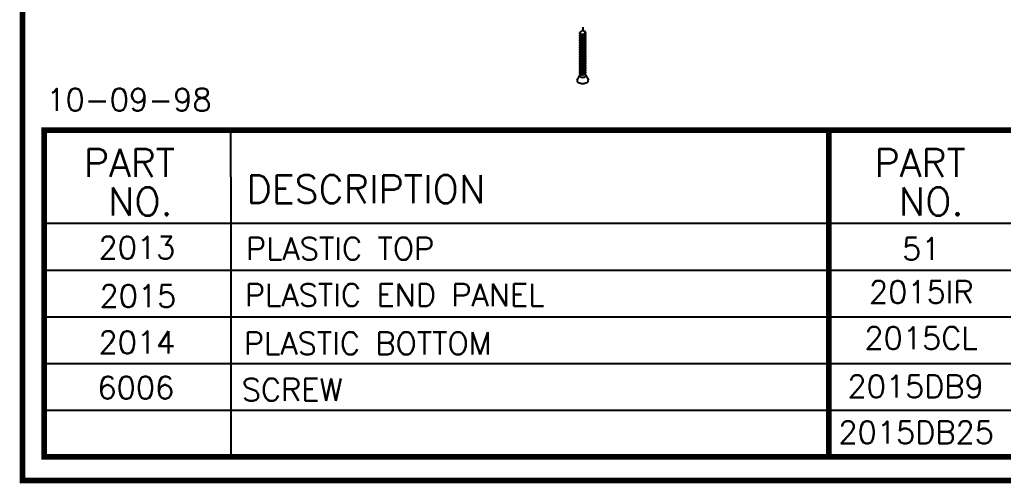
# Model space of a CAD drawing. Extents: x 1.2 to 22.3, y 1.2 to 16.9.
# Drawn here: x 1.19 to 6.45, y 1.24 to 3.72 of the extents above; entities that cross this region are included whole.
import ezdxf

# ---------------------------------------------------------------- set-up
doc = ezdxf.new("R2010")
doc.units = 0
doc.header["$LTSCALE"] = 0.6
doc.linetypes.add('CENTER', pattern=[2, 1.25, -0.25, 0.25, -0.25])
doc.linetypes.add('HIDDEN', pattern=[0.375, 0.25, -0.125])
doc.layers.get('0').update_dxf_attribs({"linetype": 'CONTINUOUS'})
for name, color, linetype in [('CN', 6, 'CENTER'), ('DRAWINGS', 6, 'CONTINUOUS'), ('F', 4, 'CONTINUOUS')]:
    doc.layers.add(name, color=color, linetype=linetype)
doc.styles.add('ROMANS', font='romans', dxfattribs={"oblique": 15})

msp = doc.modelspace()

# ---------------------------------------------------------------- linework, layer by layer
at = {"color": 7}
for p, q in [((4.1892, 3.6472), (4.1892, 3.6523)), ((4.1892, 3.6347), (4.1892, 3.6404)), ((4.215, 3.6504), (4.215, 3.6517)), ((4.215, 3.6379), (4.215, 3.6441)), ((4.1892, 3.6221), (4.1892, 3.6279)), ((4.1892, 3.6096), (4.1892, 3.6154)), ((4.1892, 3.5971), (4.1892, 3.6029)), ((4.1892, 3.5846), (4.1892, 3.5904)), ((4.215, 3.6254), (4.215, 3.6316)), ((4.215, 3.6129), (4.215, 3.6191)), ((4.215, 3.6004), (4.215, 3.6066)), ((4.215, 3.5879), (4.215, 3.5941)), ((4.1892, 3.5721), (4.1892, 3.5779)), ((4.1892, 3.5596), (4.1892, 3.5654)), ((4.1892, 3.547), (4.1892, 3.5528)), ((4.1892, 3.5345), (4.1892, 3.5403)), ((4.215, 3.5753), (4.215, 3.5815)), ((4.215, 3.5628), (4.215, 3.569)), ((4.215, 3.5503), (4.215, 3.5565)), ((4.215, 3.5378), (4.215, 3.544)), ((4.215, 3.5253), (4.215, 3.5315)), ((4.1892, 3.522), (4.1892, 3.5278)), ((4.1892, 3.5095), (4.1892, 3.5153)), ((4.1892, 3.497), (4.1892, 3.5028)), ((4.1892, 3.4845), (4.1892, 3.4903)), ((4.1892, 3.4719), (4.1892, 3.4777)), ((4.215, 3.5128), (4.215, 3.519)), ((4.215, 3.5002), (4.215, 3.5064)), ((4.215, 3.4877), (4.215, 3.4939)), ((4.215, 3.4752), (4.215, 3.4814)), ((4.1892, 3.4594), (4.1892, 3.4652)), ((4.1892, 3.4469), (4.1892, 3.4527)), ((4.1892, 3.4345), (4.1892, 3.4403)), ((4.1892, 3.4273), (4.1892, 3.4278)), ((4.215, 3.4627), (4.215, 3.4689)), ((4.215, 3.4502), (4.215, 3.4564)), ((4.215, 3.4377), (4.215, 3.4439)), ((4.215, 3.4273), (4.215, 3.4314)), ((1.3185, 2.6279), (1.3185, 3.1279)), ((2.3185, 3.1279), (1.3185, 3.1279)), ((1.3185, 2.8779), (1.3185, 3.1279)), ((1.3185, 2.8779), (1.3185, 3.1279)), ((2.3185, 3.1279), (10.4722, 3.1279)), ((2.3185, 2.8779), (2.3185, 3.1279)), ((5.5203, 2.1279), (5.5203, 3.1279)), ((1.3185, 1.3779), (1.3185, 2.8779)), ((1.3185, 2.6279), (1.3185, 2.8779)), ((2.3185, 2.8779), (2.3185, 1.3779)), ((5.5203, 2.6279), (1.3185, 2.6279)), ((1.3185, 2.6279), (1.3185, 1.3779)), ((1.3185, 2.3779), (1.3185, 2.6279)), ((10.4722, 2.6279), (5.5203, 2.6279)), ((1.3185, 2.3779), (5.5203, 2.3779)), ((1.3185, 2.1279), (1.3185, 2.3779)), ((1.3212, 2.1321), (1.3212, 2.3821)), ((5.5203, 2.3779), (10.4722, 2.3779)), ((1.3185, 2.1279), (5.5203, 2.1279)), ((1.3185, 1.8779), (1.3185, 2.1279)), ((5.5203, 2.1279), (10.4722, 2.1279)), ((5.5203, 2.1279), (5.5203, 1.3779)), ((1.3185, 1.8779), (5.5203, 1.8779)), ((1.3185, 1.8779), (1.3185, 1.8779)), ((1.3185, 1.8779), (1.3185, 1.8779)), ((1.3185, 1.3779), (1.3185, 1.8779)), ((5.5203, 1.8779), (10.4722, 1.8779)), ((1.3185, 1.6279), (5.5203, 1.6279)), ((5.5203, 1.6279), (10.4722, 1.6279)), ((1.3185, 1.3779), (5.5203, 1.3779)), ((10.4722, 1.3779), (1.3185, 1.3779)), ((1.3185, 1.3779), (1.3185, 1.3779))]:
    msp.add_line(p, q, dxfattribs=at)
at = {"color": 7, "const_width": 0.0302}
msp.add_lwpolyline([(1.3185, 3.1279), (10.4722, 3.1279), (10.4722, 1.3779), (1.3185, 1.3779)], close=True, dxfattribs=at)
for points in [[(5.5203, 2.6279), (5.5203, 3.1279)], [(5.5203, 2.6279), (5.5203, 1.3779)]]:
    msp.add_lwpolyline(points, dxfattribs=at)
at = {"layer": 'CN', "color": 7, "linetype": 'HIDDEN'}
msp.add_line((4.2021, 3.931), (4.2021, 3.6638), dxfattribs=at)
at = {"layer": 'DRAWINGS', "color": 7}
for p, q in [((4.1892, 3.6523), (4.2021, 3.6638)), ((4.2021, 3.6638), (4.215, 3.6517)), ((4.2179, 3.4244), (4.2327, 3.396)), ((4.1852, 3.421), (4.1714, 3.396))]:
    msp.add_line(p, q, dxfattribs=at)
for points in [[(4.1921, 3.6548, 0.185323), (4.1858, 3.6486, 0.156851), (4.1854, 3.6451, 0.156851), (4.1872, 3.6419, 0.106617), (4.1917, 3.6393, 0.072341), (4.1971, 3.6383, 0.058752), (4.2039, 3.6389, 0.058752), (4.2104, 3.6411, 0.072341), (4.215, 3.6441, 0.106617), (4.2181, 3.6483, 0.156851), (4.2185, 3.6519, 0.156851), (4.2167, 3.655, 0.195169), (4.208, 3.6582, 0.072341)], [(4.1888, 3.6402, 0.105206), (4.1858, 3.6361, 0.156851), (4.1854, 3.6325, 0.156851), (4.1872, 3.6294, 0.106617), (4.1917, 3.6268, 0.072341), (4.1971, 3.6258, 0.058752), (4.2039, 3.6264, 0.058752), (4.2104, 3.6286, 0.072341), (4.215, 3.6316, 0.106617), (4.2181, 3.6358, 0.156851), (4.2185, 3.6394, 0.156851), (4.2167, 3.6425, 0.043914), (4.215, 3.6438, 0.072341)], [(4.1892, 3.6472, 0.004687), (4.1892, 3.6471, 0.156851), (4.1906, 3.6447, 0.106617), (4.1941, 3.6426, 0.072341), (4.1984, 3.6419, 0.058752), (4.2037, 3.6423, 0.058752), (4.2087, 3.644, 0.072341), (4.2123, 3.6464, 0.106617), (4.2147, 3.6497, 0.044638), (4.215, 3.6504, 0.008838)], [(4.1892, 3.6347, 0.004687), (4.1892, 3.6346, 0.156851), (4.1906, 3.6321, 0.106617), (4.1941, 3.6301, 0.072341), (4.1984, 3.6293, 0.058752), (4.2037, 3.6298, 0.058752), (4.2087, 3.6315, 0.072341), (4.2123, 3.6339, 0.106617), (4.2147, 3.6371, 0.044638), (4.215, 3.6379, 0.008838)], [(4.1888, 3.6277, 0.105206), (4.1858, 3.6236, 0.156851), (4.1854, 3.62, 0.156851), (4.1872, 3.6169, 0.106617), (4.1917, 3.6143, 0.072341), (4.1971, 3.6133, 0.058752), (4.2039, 3.6139, 0.058752), (4.2104, 3.6161, 0.072341), (4.215, 3.6191, 0.106617), (4.2181, 3.6233, 0.156851), (4.2185, 3.6269, 0.156851), (4.2167, 3.63, 0.043914), (4.215, 3.6313, 0.072341)], [(4.1888, 3.6152, 0.105206), (4.1858, 3.6111, 0.156851), (4.1854, 3.6075, 0.156851), (4.1872, 3.6044, 0.106617), (4.1917, 3.6018, 0.072341), (4.1971, 3.6008, 0.058752), (4.2039, 3.6014, 0.058752), (4.2104, 3.6035, 0.072341), (4.215, 3.6066, 0.106617), (4.2181, 3.6108, 0.156851), (4.2185, 3.6143, 0.156851), (4.2167, 3.6175, 0.043914), (4.215, 3.6188, 0.072341)], [(4.1888, 3.6027, 0.105206), (4.1858, 3.5985, 0.156851), (4.1854, 3.595, 0.156851), (4.1872, 3.5919, 0.106617), (4.1917, 3.5892, 0.072341), (4.1971, 3.5883, 0.058752), (4.2039, 3.5889, 0.058752), (4.2104, 3.591, 0.072341), (4.215, 3.5941, 0.106617), (4.2181, 3.5983, 0.156851), (4.2185, 3.6018, 0.156851), (4.2167, 3.6049, 0.043914), (4.215, 3.6063, 0.072341)], [(4.1888, 3.5902, 0.105206), (4.1858, 3.586, 0.156851), (4.1854, 3.5825, 0.156851), (4.1872, 3.5794, 0.106617), (4.1917, 3.5767, 0.072341), (4.1971, 3.5758, 0.058752), (4.2039, 3.5764, 0.058752), (4.2104, 3.5785, 0.072341), (4.215, 3.5816, 0.106617), (4.2181, 3.5858, 0.156851), (4.2185, 3.5893, 0.156851), (4.2167, 3.5924, 0.043914), (4.215, 3.5937, 0.072341)], [(4.1892, 3.6221, 0.004687), (4.1892, 3.6221, 0.156851), (4.1906, 3.6196, 0.106617), (4.1941, 3.6176, 0.072341), (4.1984, 3.6168, 0.058752), (4.2037, 3.6173, 0.058752), (4.2087, 3.619, 0.072341), (4.2123, 3.6214, 0.106617), (4.2147, 3.6246, 0.044638), (4.215, 3.6254, 0.008838)], [(4.1892, 3.6096, 0.004687), (4.1892, 3.6095, 0.156851), (4.1906, 3.6071, 0.106617), (4.1941, 3.6051, 0.072341), (4.1984, 3.6043, 0.058752), (4.2037, 3.6048, 0.058752), (4.2087, 3.6065, 0.072341), (4.2123, 3.6088, 0.106617), (4.2147, 3.6121, 0.044638), (4.215, 3.6129, 0.008838)], [(4.1892, 3.5971, 0.004687), (4.1892, 3.597, 0.156851), (4.1906, 3.5946, 0.106617), (4.1941, 3.5925, 0.072341), (4.1984, 3.5918, 0.058752), (4.2037, 3.5923, 0.058752), (4.2087, 3.5939, 0.072341), (4.2123, 3.5963, 0.106617), (4.2147, 3.5996, 0.044638), (4.215, 3.6004, 0.008838)], [(4.1892, 3.5846, 0.004687), (4.1892, 3.5845, 0.156851), (4.1906, 3.5821, 0.106617), (4.1941, 3.58, 0.072341), (4.1984, 3.5793, 0.058752), (4.2037, 3.5797, 0.058752), (4.2087, 3.5814, 0.072341), (4.2123, 3.5838, 0.106617), (4.2147, 3.5871, 0.044638), (4.215, 3.5879, 0.008838)], [(4.1888, 3.5777, 0.105206), (4.1858, 3.5735, 0.156851), (4.1854, 3.57, 0.156851), (4.1872, 3.5668, 0.106617), (4.1917, 3.5642, 0.072341), (4.1971, 3.5632, 0.058752), (4.2039, 3.5638, 0.058752), (4.2104, 3.566, 0.072341), (4.215, 3.5691, 0.106617), (4.2181, 3.5732, 0.156851), (4.2185, 3.5768, 0.156851), (4.2167, 3.5799, 0.043914), (4.215, 3.5812, 0.072341)], [(4.1888, 3.5651, 0.105206), (4.1858, 3.561, 0.156851), (4.1854, 3.5574, 0.156851), (4.1872, 3.5543, 0.106617), (4.1917, 3.5517, 0.072341), (4.1971, 3.5507, 0.058752), (4.2039, 3.5513, 0.058752), (4.2104, 3.5535, 0.072341), (4.215, 3.5565, 0.106617), (4.2181, 3.5607, 0.156851), (4.2185, 3.5643, 0.156851), (4.2167, 3.5674, 0.043914), (4.215, 3.5687, 0.072341)], [(4.1888, 3.5526, 0.105206), (4.1858, 3.5485, 0.156851), (4.1854, 3.5449, 0.156851), (4.1872, 3.5418, 0.106617), (4.1917, 3.5392, 0.072341), (4.1971, 3.5382, 0.058752), (4.2039, 3.5388, 0.058752), (4.2104, 3.541, 0.072341), (4.215, 3.544, 0.106617), (4.2181, 3.5482, 0.156851), (4.2185, 3.5518, 0.156851), (4.2167, 3.5549, 0.043914), (4.215, 3.5562, 0.072341)], [(4.1888, 3.5401, 0.105206), (4.1858, 3.536, 0.156851), (4.1854, 3.5324, 0.156851), (4.1872, 3.5293, 0.106617), (4.1917, 3.5267, 0.072341), (4.1971, 3.5257, 0.058752), (4.2039, 3.5263, 0.058752), (4.2104, 3.5284, 0.072341), (4.215, 3.5315, 0.106617), (4.2181, 3.5357, 0.156851), (4.2185, 3.5392, 0.156851), (4.2167, 3.5424, 0.043914), (4.215, 3.5437, 0.072341)], [(4.1888, 3.5276, 0.105206), (4.1858, 3.5234, 0.156851), (4.1854, 3.5199, 0.156851), (4.1872, 3.5168, 0.106617), (4.1917, 3.5141, 0.072341), (4.1971, 3.5132, 0.058752), (4.2039, 3.5138, 0.058752), (4.2104, 3.5159, 0.072341), (4.215, 3.519, 0.106617), (4.2181, 3.5232, 0.156851), (4.2185, 3.5267, 0.156851), (4.2167, 3.5298, 0.043914), (4.215, 3.5312, 0.072341)], [(4.1892, 3.5721, 0.004687), (4.1892, 3.572, 0.156851), (4.1906, 3.5696, 0.106617), (4.1941, 3.5675, 0.072341), (4.1984, 3.5668, 0.058752), (4.2037, 3.5672, 0.058752), (4.2087, 3.5689, 0.072341), (4.2123, 3.5713, 0.106617), (4.2147, 3.5746, 0.044638), (4.215, 3.5753, 0.008838)], [(4.1892, 3.5596, 0.004687), (4.1892, 3.5595, 0.156851), (4.1906, 3.557, 0.106617), (4.1941, 3.555, 0.072341), (4.1984, 3.5542, 0.058752), (4.2037, 3.5547, 0.058752), (4.2087, 3.5564, 0.072341), (4.2123, 3.5588, 0.106617), (4.2147, 3.5621, 0.044638), (4.215, 3.5628, 0.008838)], [(4.1892, 3.547, 0.004687), (4.1892, 3.547, 0.156851), (4.1906, 3.5445, 0.106617), (4.1941, 3.5425, 0.072341), (4.1984, 3.5417, 0.058752), (4.2037, 3.5422, 0.058752), (4.2087, 3.5439, 0.072341), (4.2123, 3.5463, 0.106617), (4.2147, 3.5495, 0.044638), (4.215, 3.5503, 0.008838)], [(4.1892, 3.5345, 0.004687), (4.1892, 3.5344, 0.156851), (4.1906, 3.532, 0.106617), (4.1941, 3.53, 0.072341), (4.1984, 3.5292, 0.058752), (4.2037, 3.5297, 0.058752), (4.2087, 3.5314, 0.072341), (4.2123, 3.5337, 0.106617), (4.2147, 3.537, 0.044638), (4.215, 3.5378, 0.008838)], [(4.1888, 3.5151, 0.105206), (4.1858, 3.5109, 0.156851), (4.1854, 3.5074, 0.156851), (4.1872, 3.5043, 0.106617), (4.1917, 3.5016, 0.072341), (4.1971, 3.5007, 0.058752), (4.2039, 3.5013, 0.058752), (4.2104, 3.5034, 0.072341), (4.215, 3.5065, 0.106617), (4.2181, 3.5107, 0.156851), (4.2185, 3.5142, 0.156851), (4.2167, 3.5173, 0.043914), (4.215, 3.5186, 0.072341)], [(4.1888, 3.5026, 0.105206), (4.1858, 3.4984, 0.156851), (4.1854, 3.4949, 0.156851), (4.1872, 3.4917, 0.106617), (4.1917, 3.4891, 0.072341), (4.1971, 3.4882, 0.058752), (4.2039, 3.4887, 0.058752), (4.2104, 3.4909, 0.072341), (4.215, 3.494, 0.106617), (4.2181, 3.4981, 0.156851), (4.2185, 3.5017, 0.156851), (4.2167, 3.5048, 0.043914), (4.215, 3.5061, 0.072341)], [(4.1888, 3.49, 0.105206), (4.1858, 3.4859, 0.156851), (4.1854, 3.4823, 0.156851), (4.1872, 3.4792, 0.106617), (4.1917, 3.4766, 0.072341), (4.1971, 3.4756, 0.058752), (4.2039, 3.4762, 0.058752), (4.2104, 3.4784, 0.072341), (4.215, 3.4814, 0.106617), (4.2181, 3.4856, 0.156851), (4.2185, 3.4892, 0.156851), (4.2167, 3.4923, 0.043914), (4.215, 3.4936, 0.072341)], [(4.1888, 3.4775, 0.105206), (4.1858, 3.4734, 0.156851), (4.1854, 3.4698, 0.156851), (4.1872, 3.4667, 0.106617), (4.1917, 3.4641, 0.072341), (4.1971, 3.4631, 0.058752), (4.2039, 3.4637, 0.058752), (4.2104, 3.4659, 0.072341), (4.215, 3.4689, 0.106617), (4.2181, 3.4731, 0.156851), (4.2185, 3.4767, 0.156851), (4.2167, 3.4798, 0.043914), (4.215, 3.4811, 0.072341)], [(4.1892, 3.522, 0.004687), (4.1892, 3.5219, 0.156851), (4.1906, 3.5195, 0.106617), (4.1941, 3.5174, 0.072341), (4.1984, 3.5167, 0.058752), (4.2037, 3.5172, 0.058752), (4.2087, 3.5188, 0.072341), (4.2123, 3.5212, 0.106617), (4.2147, 3.5245, 0.044638), (4.215, 3.5253, 0.008838)], [(4.1892, 3.5095, 0.004687), (4.1892, 3.5094, 0.156851), (4.1906, 3.507, 0.106617), (4.1941, 3.5049, 0.072341), (4.1984, 3.5042, 0.058752), (4.2037, 3.5046, 0.058752), (4.2087, 3.5063, 0.072341), (4.2123, 3.5087, 0.106617), (4.2147, 3.512, 0.044638), (4.215, 3.5128, 0.008838)], [(4.1892, 3.497, 0.004687), (4.1892, 3.4969, 0.156851), (4.1906, 3.4945, 0.106617), (4.1941, 3.4924, 0.072341), (4.1984, 3.4917, 0.058752), (4.2037, 3.4921, 0.058752), (4.2087, 3.4938, 0.072341), (4.2123, 3.4962, 0.106617), (4.2147, 3.4995, 0.044638), (4.215, 3.5002, 0.008838)], [(4.1892, 3.4845, 0.004687), (4.1892, 3.4844, 0.156851), (4.1906, 3.482, 0.106617), (4.1941, 3.4799, 0.072341), (4.1984, 3.4791, 0.058752), (4.2037, 3.4796, 0.058752), (4.2087, 3.4813, 0.072341), (4.2123, 3.4837, 0.106617), (4.2147, 3.487, 0.044638), (4.215, 3.4877, 0.008838)], [(4.1892, 3.4273, 0.082856), (4.1863, 3.4244, 0.156851), (4.1852, 3.421, 0.156851), (4.1863, 3.4176, 0.106617), (4.1902, 3.4141, 0.072341), (4.1953, 3.4121, 0.058752), (4.2021, 3.4113, 0.058752), (4.2089, 3.4121, 0.072341), (4.214, 3.4141, 0.106617), (4.2179, 3.4176, 0.156851), (4.2189, 3.421, 0.156851), (4.2179, 3.4244, 0.082856), (4.215, 3.4273, 0.072341)], [(4.1888, 3.465, 0.105206), (4.1858, 3.4609, 0.156851), (4.1854, 3.4573, 0.156851), (4.1872, 3.4542, 0.106617), (4.1917, 3.4516, 0.072341), (4.1971, 3.4506, 0.058752), (4.2039, 3.4512, 0.058752), (4.2104, 3.4534, 0.072341), (4.215, 3.4564, 0.106617), (4.2181, 3.4606, 0.156851), (4.2185, 3.4641, 0.156851), (4.2167, 3.4673, 0.043914), (4.215, 3.4686, 0.072341)], [(4.1888, 3.4526, 0.105206), (4.1858, 3.4484, 0.156851), (4.1854, 3.4449, 0.156851), (4.1872, 3.4418, 0.106617), (4.1917, 3.4391, 0.072341), (4.1971, 3.4382, 0.058752), (4.2039, 3.4388, 0.058752), (4.2104, 3.4409, 0.072341), (4.215, 3.444, 0.106617), (4.2181, 3.4482, 0.156851), (4.2185, 3.4517, 0.156851), (4.2167, 3.4548, 0.043914), (4.215, 3.4561, 0.072341)], [(4.1891, 3.4403, 0.113324), (4.1858, 3.4359, 0.156851), (4.1854, 3.4324, 0.156851), (4.1872, 3.4293, 0.106617), (4.1917, 3.4266, 0.072341), (4.1971, 3.4257, 0.058752), (4.2039, 3.4262, 0.058752), (4.2104, 3.4284, 0.072341), (4.215, 3.4315, 0.106617), (4.2181, 3.4356, 0.156851), (4.2185, 3.4392, 0.156851), (4.2167, 3.4423, 0.049074), (4.2148, 3.4438, 0.072341)], [(4.1892, 3.4719, 0.004687), (4.1892, 3.4719, 0.156851), (4.1906, 3.4694, 0.106617), (4.1941, 3.4674, 0.072341), (4.1984, 3.4666, 0.058752), (4.2037, 3.4671, 0.058752), (4.2087, 3.4688, 0.072341), (4.2123, 3.4712, 0.106617), (4.2147, 3.4744, 0.044638), (4.215, 3.4752, 0.008838)], [(4.1892, 3.4594, 0.004687), (4.1892, 3.4593, 0.156851), (4.1906, 3.4569, 0.106617), (4.1941, 3.4549, 0.072341), (4.1984, 3.4541, 0.058752), (4.2037, 3.4546, 0.058752), (4.2087, 3.4563, 0.072341), (4.2123, 3.4586, 0.106617), (4.2147, 3.4619, 0.044638), (4.215, 3.4627, 0.008838)], [(4.1892, 3.447, 0.004687), (4.1892, 3.4469, 0.156851), (4.1906, 3.4445, 0.106617), (4.1941, 3.4424, 0.072341), (4.1983, 3.4417, 0.058752), (4.2037, 3.4421, 0.058752), (4.2087, 3.4438, 0.072341), (4.2123, 3.4462, 0.106617), (4.2147, 3.4495, 0.044638), (4.215, 3.4503, 0.008838)], [(4.1892, 3.4345, 0.004687), (4.1892, 3.4344, 0.156851), (4.1906, 3.432, 0.106617), (4.1941, 3.4299, 0.072341), (4.1983, 3.4292, 0.058752), (4.2037, 3.4296, 0.058752), (4.2087, 3.4313, 0.072341), (4.2123, 3.4337, 0.106617), (4.2147, 3.437, 0.044638), (4.215, 3.4377, 0.008838)], [(4.1714, 3.396, 0.156851), (4.1734, 3.3898, 0.106617), (4.1804, 3.3835, 0.072341), (4.1898, 3.3797, 0.058752), (4.2021, 3.3783, 0.058752), (4.2144, 3.3797, 0.072341), (4.2238, 3.3835, 0.106617), (4.2308, 3.3898, 0.156851), (4.2327, 3.396, 0.156851)]]:
    msp.add_lwpolyline(points, format="xyb", dxfattribs=at)
at = {"layer": 'F', "color": 7}
for p, q in [((1.3185, 2.3779), (1.3185, 2.6279)), ((5.5203, 1.3779), (1.3185, 1.3779))]:
    msp.add_line(p, q, dxfattribs=at)
at = {"layer": 'F', "color": 7, "const_width": 0.0302}
msp.add_lwpolyline([(1.202, 16.8691), (21.752, 16.8691), (21.752, 1.2512), (1.202, 1.2512)], close=True, dxfattribs=at)

# ---------------------------------------------------------------- texts
at = {"color": 7, "style": 'ROMANS'}
for s, height, p in [('10-09-98', 0.12, (1.33, 3.2313)), ('PART', 0.15, (1.53, 2.8792)), ('PART', 0.15, (5.7647, 2.8792)), ('DESCRIPTION', 0.15, (2.4013, 2.7371)), ('NO.', 0.15, (1.6598, 2.6705)), ('NO.', 0.15, (5.8945, 2.6705)), ('2013', 0.12, (1.609, 2.4392)), ('PLASTIC TOP', 0.12, (2.399, 2.4336)), ('51', 0.12, (5.9129, 2.433)), ('2015IR', 0.12, (5.7352, 2.2011)), ('2015', 0.12, (1.6146, 2.1797)), ('PLASTIC END PANEL', 0.12, (2.3933, 2.1854)), ('2015CL', 0.12, (5.711, 1.9543)), ('2014', 0.12, (1.609, 1.9316)), ('PLASTIC BOTTOM', 0.12, (2.3877, 1.9259)), ('6006', 0.12, (1.6033, 1.689)), ('SCREW', 0.12, (2.3764, 1.6777)), ('2015DB9', 0.12, (5.6202, 1.6952)), ('2015DB25', 0.12, (5.5717, 1.4491))]:
    msp.add_text(s, height=height, dxfattribs=at).set_placement(p)

doc.saveas('drawing.dxf')
